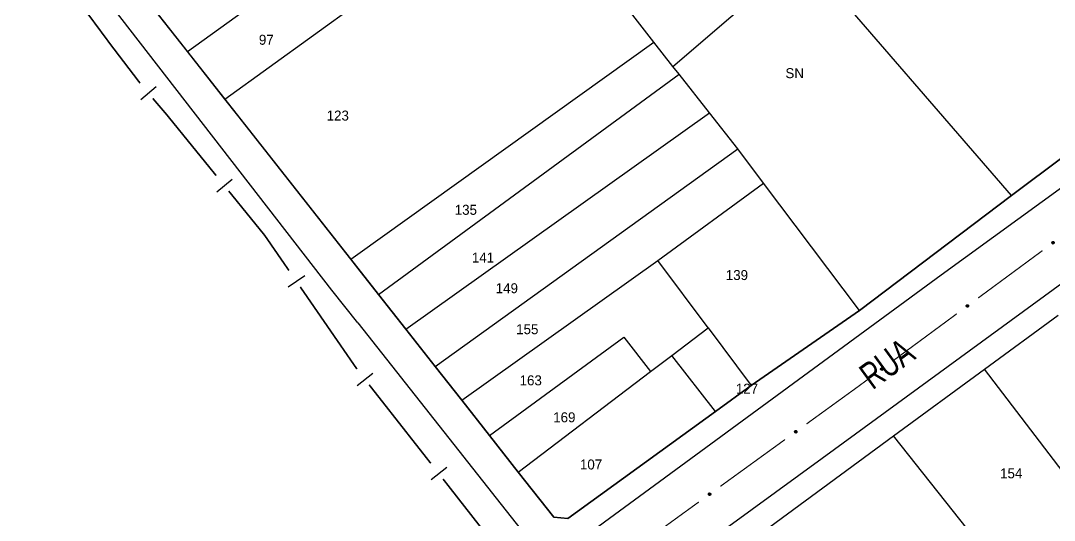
# Model space of a CAD drawing. Extents: x 199577 to 200882, y 4838726 to 4840156.
# Drawn here: x 199949.3 to 200104.7, y 4838855.9 to 4838931.1 of the extents above; entities that cross this region are included whole.
import ezdxf
from ezdxf.enums import TextEntityAlignment as Align

# ---------------------------------------------------------------- set-up
doc = ezdxf.new("R2010")
doc.units = 0
doc.header["$LTSCALE"] = 1.5
doc.header["$MEASUREMENT"] = 0
for name, color, linetype in [('CD_MALHA_LOTES', 7, 'CONTINUOUS'), ('LM-LIM-SETORES-BAIRROS', 250, 'CONTINUOUS'), ('RU-QUADRA', 210, 'CONTINUOUS'), ('SV-EIXO-RUA-PAV', 20, 'CONTINUOUS'), ('SV-RUA-PAVIM', 7, 'CONTINUOUS'), ('SV-TXT-RUA-PAV', 7, 'CONTINUOUS'), ('Th_NmrPorta', 1, 'CONTINUOUS')]:
    doc.layers.add(name, color=color, linetype=linetype)
doc.styles.add('ARIAL', font='ARIAL.SHX')

msp = doc.modelspace()

# ---------------------------------------------------------------- linework, layer by layer
at = {"layer": 'CD_MALHA_LOTES', "linetype": 'Continuous', "flags": 128}
for points in [[(200104.42, 4838972.28), (200137.69, 4838934.34), (200098.23, 4838904.79)], [(200044.5, 4838927.84), (200025.59, 4838952.21)], [(199974.39, 4838926.43), (200000, 4838944.94)], [(200098.23, 4838904.79), (200066.96, 4838941.01)], [(200047.37, 4838924.18), (200064.79, 4838939.15)], [(199980.02, 4838919.26), (200000, 4838933.7)], [(199974.39, 4838926.43), (199969.29, 4838932.91)], [(200000, 4838895.97), (200044.5, 4838927.84)], [(200047.37, 4838924.18), (200044.5, 4838927.84)], [(199980.02, 4838919.26), (199974.39, 4838926.43)], [(200048.29, 4838923.01), (200047.37, 4838924.18)], [(200003.12, 4838889.89), (200048.29, 4838923.01)], [(200052.84, 4838917.21), (200048.29, 4838923.01)], [(199998.93, 4838895.21), (199981.96, 4838916.79), (199980.02, 4838919.26)], [(200007.2, 4838884.69), (200052.84, 4838917.21)], [(200057.1, 4838911.78), (200052.84, 4838917.21)], [(200011.61, 4838879.09), (200057.1, 4838911.78)], [(200060.98, 4838906.62), (200057.1, 4838911.78)], [(200045.09, 4838895.02), (200060.98, 4838906.62)], [(200075.38, 4838887.5), (200060.98, 4838906.62)], [(200098.23, 4838904.79), (200075.38, 4838887.5)], [(199998.93, 4838895.21), (200000, 4838895.97)], [(200000, 4838893.85), (199998.93, 4838895.21)], [(200015.61, 4838874), (200045.09, 4838895.02)], [(200052.64, 4838884.88), (200045.09, 4838895.02)], [(200003.12, 4838889.89), (200000, 4838893.85)], [(200007.2, 4838884.69), (200003.12, 4838889.89)], [(200075.38, 4838887.5), (200059.11, 4838876.19)], [(200094.21, 4838878.66), (200105.28, 4838886.78)], [(200011.61, 4838879.09), (200007.2, 4838884.69)], [(200047.18, 4838880.72), (200052.64, 4838884.88)], [(200052.64, 4838884.88), (200059.11, 4838876.19)], [(200019.79, 4838868.69), (200040, 4838883.5)], [(200040, 4838883.5), (200044.01, 4838878.31)], [(200044.01, 4838878.31), (200047.18, 4838880.72)], [(200053.74, 4838872.3), (200047.18, 4838880.72)], [(200015.61, 4838874), (200011.61, 4838879.09)], [(200024.12, 4838863.18), (200044.01, 4838878.31)], [(200080.52, 4838868.62), (200094.21, 4838878.66)], [(200137.25, 4838822.22), (200094.21, 4838878.66)], [(200059.11, 4838876.19), (200053.74, 4838872.3)], [(200019.79, 4838868.69), (200015.61, 4838874)], [(200053.74, 4838872.3), (200031.55, 4838856.19), (200029.46, 4838856.39), (200024.12, 4838863.18)], [(200024.12, 4838863.18), (200019.79, 4838868.69)], [(200061.91, 4838854.96), (200080.52, 4838868.62)], [(200121.72, 4838816.61), (200080.52, 4838868.62)]]:
    msp.add_lwpolyline(points, dxfattribs=at)
at = {"layer": 'LM-LIM-SETORES-BAIRROS', "const_width": 0.25}
for points in [[(199962.95, 4838927.34), (199958.261386, 4838933.673367)], [(199963.022771, 4838927.244602), (199962.95, 4838927.34)], [(199967.268298, 4838921.679038), (199963.022771, 4838927.244602)], [(199971.28, 4838916.93), (199969.187396, 4838919.374303)], [(199971.772971, 4838916.322572), (199971.28, 4838916.93)], [(199978.704705, 4838907.781432), (199971.772971, 4838916.322572)], [(199986.01, 4838898.78), (199980.595178, 4838905.452031)], [(199986.241144, 4838898.444768), (199986.01, 4838898.78)], [(199989.647029, 4838893.505138), (199986.241144, 4838898.444768)], [(199999.864686, 4838878.686248), (199991.349972, 4838891.035323)], [(200010.962351, 4838864.514946), (200001.704455, 4838876.317122)], [(200018.93, 4838854.32), (200012.810275, 4838862.151649)]]:
    msp.add_lwpolyline(points, dxfattribs=at)
at = {"layer": 'LM-LIM-SETORES-BAIRROS'}
for points in [[(199969.676518, 4838921.109457), (199967.397591, 4838919.158433)], [(199981.129721, 4838907.173735), (199978.80032, 4838905.283262)], [(199992.017232, 4838892.710066), (199989.547417, 4838891.007123)], [(200002.26748, 4838878.029723), (199999.907045, 4838876.178144)], [(200013.376498, 4838863.863195), (200011.012608, 4838862.016029)]]:
    msp.add_lwpolyline(points, dxfattribs=at)
at = {"layer": 'RU-QUADRA', "linetype": 'Continuous', "flags": 128}
for points in [[(199947.58, 4838960.53), (200000, 4838893.85), (200003.12, 4838889.89), (200007.2, 4838884.69), (200011.61, 4838879.09), (200015.61, 4838874), (200019.79, 4838868.69), (200024.12, 4838863.18), (200029.46, 4838856.39), (200031.55, 4838856.19), (200053.74, 4838872.3), (200059.11, 4838876.19), (200075.38, 4838887.5), (200098.23, 4838904.79), (200137.69, 4838934.34)], [(200106.33, 4838757.44), (200103.07, 4838761.6), (200099.77, 4838765.79), (200090.4, 4838777.75), (200084.16, 4838785.72), (200078.65, 4838792.77), (200072.6, 4838800.49), (200068.55, 4838805.67), (200064.94, 4838810.27), (200061.13, 4838815.14), (200057.79, 4838819.41), (200053.97, 4838824.29), (200048.28, 4838831.56), (200042.48, 4838838.98), (200042.62, 4838840.83), (200061.91, 4838854.96), (200080.52, 4838868.62), (200094.21, 4838878.66), (200105.28, 4838886.78)]]:
    msp.add_lwpolyline(points, dxfattribs=at)
at = {"layer": 'SV-EIXO-RUA-PAV'}
for points in [[(200104.324171, 4838897.683934), (200104.330779, 4838897.732394), (200104.346366, 4838897.772692), (200104.369041, 4838897.802561), (200104.395961, 4838897.82373), (200104.42594, 4838897.842286), (200104.460293, 4838897.854325), (200104.50138, 4838897.859241), (200104.550039, 4838897.852955), (200104.590271, 4838897.834273), (200104.620743, 4838897.813609), (200104.644433, 4838897.78681), (200104.661971, 4838897.757385), (200104.673296, 4838897.721288), (200104.677872, 4838897.679601), (200104.670367, 4838897.630826), (200104.654814, 4838897.591424), (200104.632123, 4838897.563109), (200104.60503, 4838897.539463), (200104.574197, 4838897.520887), (200104.540407, 4838897.509263), (200104.498427, 4838897.504732), (200104.450384, 4838897.512777), (200104.410908, 4838897.527841), (200104.382282, 4838897.550128), (200104.359603, 4838897.577326), (200104.340627, 4838897.607168), (200104.327087, 4838897.641196), (200104.324171, 4838897.683934)], [(200091.449885, 4838888.18379), (200091.456492, 4838888.23225), (200091.47208, 4838888.272548), (200091.494755, 4838888.302416), (200091.521675, 4838888.323585), (200091.551654, 4838888.342141), (200091.586007, 4838888.35418), (200091.627094, 4838888.359096), (200091.675753, 4838888.35281), (200091.715984, 4838888.334128), (200091.746457, 4838888.313465), (200091.770147, 4838888.286666), (200091.787685, 4838888.25724), (200091.79901, 4838888.221143), (200091.803586, 4838888.179456), (200091.79608, 4838888.130681), (200091.780527, 4838888.091279), (200091.757836, 4838888.062965), (200091.730744, 4838888.039319), (200091.69991, 4838888.020742), (200091.666121, 4838888.009118), (200091.62414, 4838888.004587), (200091.576097, 4838888.012633), (200091.536621, 4838888.027696), (200091.507996, 4838888.049984), (200091.485317, 4838888.077181), (200091.46634, 4838888.107023), (200091.452801, 4838888.141052), (200091.449885, 4838888.18379)], [(200078.575599, 4838878.683645), (200078.582206, 4838878.732105), (200078.597794, 4838878.772403), (200078.620469, 4838878.802271), (200078.647388, 4838878.823441), (200078.677367, 4838878.841996), (200078.71172, 4838878.854035), (200078.752808, 4838878.858952), (200078.801466, 4838878.852665), (200078.841698, 4838878.833984), (200078.87217, 4838878.81332), (200078.895861, 4838878.786521), (200078.913398, 4838878.757095), (200078.924724, 4838878.720998), (200078.9293, 4838878.679311), (200078.921794, 4838878.630536), (200078.906241, 4838878.591134), (200078.88355, 4838878.56282), (200078.856457, 4838878.539174), (200078.825624, 4838878.520597), (200078.791835, 4838878.508974), (200078.749854, 4838878.504442), (200078.701811, 4838878.512488), (200078.662335, 4838878.527551), (200078.63371, 4838878.549839), (200078.61103, 4838878.577036), (200078.592054, 4838878.606878), (200078.578514, 4838878.640907), (200078.575599, 4838878.683645)], [(200065.643723, 4838869.263839), (200065.650744, 4838869.312241), (200065.666676, 4838869.352404), (200065.689606, 4838869.382078), (200065.716705, 4838869.403016), (200065.746842, 4838869.421315), (200065.781296, 4838869.43306), (200065.822424, 4838869.437625), (200065.871027, 4838869.430923), (200065.911098, 4838869.411898), (200065.941393, 4838869.390974), (200065.964853, 4838869.363974), (200065.982138, 4838869.3344), (200065.993155, 4838869.298207), (200065.997374, 4838869.256482), (200065.989452, 4838869.207773), (200065.973563, 4838869.168505), (200065.950631, 4838869.140386), (200065.923337, 4838869.116973), (200065.892345, 4838869.09866), (200065.858458, 4838869.087326), (200065.81644, 4838869.083153), (200065.768468, 4838869.09161), (200065.729122, 4838869.10701), (200065.700688, 4838869.129541), (200065.678242, 4838869.156932), (200065.659522, 4838869.186935), (200065.646273, 4838869.221078), (200065.643723, 4838869.263839)], [(200052.688692, 4838859.874102), (200052.695713, 4838859.922504), (200052.711645, 4838859.962667), (200052.734574, 4838859.992341), (200052.761674, 4838860.013279), (200052.791811, 4838860.031578), (200052.826265, 4838860.043323), (200052.867393, 4838860.047888), (200052.915996, 4838860.041185), (200052.956067, 4838860.022161), (200052.986361, 4838860.001237), (200053.009822, 4838859.974237), (200053.027107, 4838859.944662), (200053.038124, 4838859.90847), (200053.042343, 4838859.866745), (200053.034421, 4838859.818036), (200053.018531, 4838859.778768), (200052.995599, 4838859.750649), (200052.968305, 4838859.727235), (200052.937314, 4838859.708923), (200052.903427, 4838859.697589), (200052.861409, 4838859.693416), (200052.813437, 4838859.701873), (200052.774091, 4838859.717273), (200052.745657, 4838859.739804), (200052.723211, 4838859.767194), (200052.70449, 4838859.797198), (200052.691242, 4838859.831341), (200052.688692, 4838859.874102)]]:
    msp.add_lwpolyline(points, close=True, dxfattribs=at)
for points in [[(200104.324171, 4838897.683934), (200104.50138, 4838897.859241)], [(200104.327087, 4838897.641196), (200104.550039, 4838897.852955)], [(200104.327373, 4838897.661618), (200104.523991, 4838897.852492)], [(200104.328843, 4838897.710185), (200104.475136, 4838897.852053)], [(200104.330779, 4838897.732394), (200104.460293, 4838897.854325)], [(200104.337747, 4838897.626877), (200104.566205, 4838897.841247)], [(200104.339565, 4838897.755405), (200104.436579, 4838897.842255)], [(200104.340627, 4838897.607168), (200104.590271, 4838897.834273)], [(200104.346366, 4838897.772692), (200104.42594, 4838897.842286)], [(200104.352512, 4838897.595377), (200104.600445, 4838897.822422)], [(200104.359603, 4838897.577326), (200104.620743, 4838897.813609)], [(200104.373289, 4838897.564922), (200104.632725, 4838897.797063)], [(200104.382282, 4838897.550128), (200104.644433, 4838897.78681)], [(200104.399844, 4838897.540426), (200104.651072, 4838897.769902)], [(200104.410908, 4838897.527841), (200104.661971, 4838897.757385)], [(200104.432987, 4838897.520792), (200104.664451, 4838897.735684)], [(200104.450384, 4838897.512777), (200104.673296, 4838897.721288)], [(200104.476587, 4838897.512265), (200104.673439, 4838897.698225)], [(200104.498427, 4838897.504732), (200104.677872, 4838897.679601)], [(200104.522435, 4838897.512182), (200104.668153, 4838897.650234)], [(200104.540407, 4838897.509263), (200104.670367, 4838897.630826)], [(200104.560417, 4838897.518163), (200104.657718, 4838897.606922)], [(200104.574197, 4838897.520887), (200104.654814, 4838897.591424)], [(200091.449885, 4838888.18379), (200091.627094, 4838888.359096)], [(200091.452801, 4838888.141052), (200091.675753, 4838888.35281)], [(200091.453087, 4838888.161473), (200091.649704, 4838888.352347)], [(200091.454557, 4838888.21004), (200091.60085, 4838888.351908)], [(200091.456492, 4838888.23225), (200091.586007, 4838888.35418)], [(200091.46346, 4838888.126732), (200091.691918, 4838888.341102)], [(200091.465279, 4838888.25526), (200091.562293, 4838888.34211)], [(200091.46634, 4838888.107023), (200091.715984, 4838888.334128)], [(200091.47208, 4838888.272548), (200091.551654, 4838888.342141)], [(200091.478226, 4838888.095232), (200091.726159, 4838888.322278)], [(200091.485317, 4838888.077181), (200091.746457, 4838888.313465)], [(200091.499003, 4838888.064777), (200091.758438, 4838888.296918)], [(200091.507996, 4838888.049984), (200091.770147, 4838888.286666)], [(200091.525558, 4838888.040282), (200091.776785, 4838888.269757)], [(200091.536621, 4838888.027696), (200091.787685, 4838888.25724)], [(200091.558701, 4838888.020647), (200091.790165, 4838888.235539)], [(200091.576097, 4838888.012633), (200091.79901, 4838888.221143)], [(200091.6023, 4838888.012121), (200091.799152, 4838888.19808)], [(200091.62414, 4838888.004587), (200091.803586, 4838888.179456)], [(200091.648149, 4838888.012037), (200091.793867, 4838888.150089)], [(200091.666121, 4838888.009118), (200091.79608, 4838888.130681)], [(200091.68613, 4838888.018018), (200091.783432, 4838888.106777)], [(200091.69991, 4838888.020742), (200091.780527, 4838888.091279)], [(200078.575599, 4838878.683645), (200078.752808, 4838878.858952)], [(200078.578514, 4838878.640907), (200078.801466, 4838878.852665)], [(200078.578801, 4838878.661328), (200078.775418, 4838878.852202)], [(200078.58027, 4838878.709895), (200078.726563, 4838878.851763)], [(200078.582206, 4838878.732105), (200078.71172, 4838878.854035)], [(200078.589174, 4838878.626587), (200078.817632, 4838878.840957)], [(200078.590993, 4838878.755115), (200078.688006, 4838878.841966)], [(200078.592054, 4838878.606878), (200078.841698, 4838878.833984)], [(200078.597794, 4838878.772403), (200078.677367, 4838878.841996)], [(200078.603939, 4838878.595088), (200078.851873, 4838878.822133)], [(200078.61103, 4838878.577036), (200078.87217, 4838878.81332)], [(200078.624717, 4838878.564633), (200078.884152, 4838878.796774)], [(200078.63371, 4838878.549839), (200078.895861, 4838878.786521)], [(200078.651272, 4838878.540137), (200078.902499, 4838878.769613)], [(200078.662335, 4838878.527551), (200078.913398, 4838878.757095)], [(200078.684414, 4838878.520502), (200078.915878, 4838878.735394)], [(200078.701811, 4838878.512488), (200078.924724, 4838878.720998)], [(200078.728014, 4838878.511976), (200078.924866, 4838878.697936)], [(200078.749854, 4838878.504442), (200078.9293, 4838878.679311)], [(200078.773863, 4838878.511892), (200078.91958, 4838878.649944)], [(200078.791835, 4838878.508974), (200078.921794, 4838878.630536)], [(200078.811844, 4838878.517874), (200078.909146, 4838878.606632)], [(200078.825624, 4838878.520597), (200078.906241, 4838878.591134)], [(200065.643723, 4838869.263839), (200065.822424, 4838869.437625)], [(200065.646273, 4838869.221078), (200065.871027, 4838869.430923)], [(200065.646734, 4838869.241496), (200065.844976, 4838869.430682)], [(200065.648619, 4838869.290049), (200065.79612, 4838869.430661)], [(200065.650744, 4838869.312241), (200065.781296, 4838869.43306)], [(200065.65681, 4838869.206668), (200065.887093, 4838869.419077)], [(200065.659522, 4838869.186935), (200065.911098, 4838869.411898)], [(200065.659728, 4838869.335176), (200065.75748, 4838869.421193)], [(200065.666676, 4838869.352404), (200065.746842, 4838869.421315)], [(200065.671306, 4838869.175043), (200065.921171, 4838869.39996)], [(200065.678242, 4838869.156932), (200065.941393, 4838869.390974)], [(200065.691822, 4838869.144412), (200065.953232, 4838869.374326)], [(200065.700688, 4838869.129541), (200065.964853, 4838869.363974)], [(200065.718167, 4838869.11969), (200065.971346, 4838869.347009)], [(200065.729122, 4838869.10701), (200065.982138, 4838869.3344)], [(200065.75114, 4838869.099773), (200065.984433, 4838869.312678)], [(200065.768468, 4838869.09161), (200065.993155, 4838869.298207)], [(200065.794665, 4838869.090874), (200065.9931, 4838869.275144)], [(200065.81644, 4838869.083153), (200065.997374, 4838869.256482)], [(200065.840512, 4838869.090398), (200065.987404, 4838869.227199)], [(200065.858458, 4838869.087326), (200065.989452, 4838869.207773)], [(200065.878543, 4838869.096055), (200065.9766, 4838869.183978)], [(200065.892345, 4838869.09866), (200065.973563, 4838869.168505)], [(200052.688692, 4838859.874102), (200052.867393, 4838860.047888)], [(200052.691242, 4838859.831341), (200052.915996, 4838860.041185)], [(200052.691703, 4838859.851759), (200052.889945, 4838860.040945)], [(200052.693588, 4838859.900312), (200052.841088, 4838860.040924)], [(200052.695713, 4838859.922504), (200052.826265, 4838860.043323)], [(200052.701779, 4838859.816931), (200052.932061, 4838860.02934)], [(200052.70449, 4838859.797198), (200052.956067, 4838860.022161)], [(200052.704696, 4838859.945438), (200052.802449, 4838860.031456)], [(200052.711645, 4838859.962667), (200052.791811, 4838860.031578)], [(200052.716274, 4838859.785306), (200052.96614, 4838860.010223)], [(200052.723211, 4838859.767194), (200052.986361, 4838860.001237)], [(200052.736791, 4838859.754675), (200052.998201, 4838859.984589)], [(200052.745657, 4838859.739804), (200053.009822, 4838859.974237)], [(200052.763135, 4838859.729953), (200053.016315, 4838859.957272)], [(200052.774091, 4838859.717273), (200053.027107, 4838859.944662)], [(200052.796109, 4838859.710035), (200053.029401, 4838859.922941)], [(200052.813437, 4838859.701873), (200053.038124, 4838859.90847)], [(200052.839634, 4838859.701136), (200053.038069, 4838859.885407)], [(200052.861409, 4838859.693416), (200053.042343, 4838859.866745)], [(200052.88548, 4838859.700661), (200053.032373, 4838859.837462)], [(200052.903427, 4838859.697589), (200053.034421, 4838859.818036)], [(200052.923511, 4838859.706317), (200053.021568, 4838859.794241)], [(200052.937314, 4838859.708923), (200053.018531, 4838859.778768)]]:
    msp.add_lwpolyline(points, dxfattribs=at)
at = {"layer": 'SV-EIXO-RUA-PAV', "const_width": 0.18}
for points in [[(200093.240144, 4838889.368044), (200102.895858, 4838896.493152)], [(200080.365857, 4838879.867899), (200090.021572, 4838886.993008)], [(200075.07, 4838875.96), (200077.147286, 4838877.492863)], [(200074.731246, 4838875.714473), (200075.07, 4838875.96)], [(200067.44404, 4838870.432746), (200074.731246, 4838875.714473)], [(200054.489009, 4838861.043009), (200064.205283, 4838868.085311)], [(200048.29, 4838856.55), (200051.250251, 4838858.695574)], [(200041.544091, 4838851.639349), (200048.01191, 4838856.347566)], [(200048.01191, 4838856.347566), (200048.29, 4838856.55)]]:
    msp.add_lwpolyline(points, dxfattribs=at)
at = {"layer": 'SV-RUA-PAVIM', "linetype": 'Continuous'}
for points in [[(200000, 4838885.61, 3.34), (200026.59, 4838851.88, 2.96), (200029.44, 4838851.45, 2.98), (200032.37, 4838852.24, 3.1), (200087.66, 4838892.85, 3.29), (200141.63, 4838932.04, 3.61), (200142.27, 4838934.07, 3.59), (200141.99, 4838936.32, 3.64), (200070.47, 4839017.76, 4.38), (200025.91, 4839068.81, 4.46), (200023.59, 4839069.59, 4.56), (200020.88, 4839069.01, 4.46), (200000, 4839054.99, 4.46)], [(200000, 4838885.61, 3.34), (199996.12, 4838890.53, 3.34), (199954.74, 4838943.95, 3.5), (199915.56, 4838994.78, 3.87), (199915.44, 4838996.97, 3.87), (199916.68, 4838999.06, 3.88), (199948.89, 4839020.68, 3.96), (200000, 4839054.99, 4.46)], [(200124.18, 4838745.75, 2.78), (200193.81, 4838787.48, 2.78), (200213.53, 4838799.46, 2.78), (200241.63, 4838816.52, 2.92), (200241.93, 4838817.33, 2.92), (200242.26, 4838818.18, 2.92), (200242.54, 4838819.35, 2.87), (200241.84, 4838822.27, 2.86), (200190.29, 4838880.99, 3.16), (200153.45, 4838923.35, 3.35), (200152.86, 4838923.7, 3.35), (200151.87, 4838923.74, 3.29), (200150.83, 4838923.82, 3.29), (200149.3, 4838923.34, 3.28), (200109.52, 4838894.24, 3.45), (200069.79, 4838865.24, 3.25), (200038.23, 4838842.22, 2.87), (200037.17, 4838839.79, 2.87), (200037.77, 4838837.47, 2.87), (200066.78, 4838800.46, 2.87), (200070.76, 4838795.38, 2.74), (200109.09, 4838745.75, 2.92)]]:
    msp.add_polyline3d(points, dxfattribs=at)

# ---------------------------------------------------------------- texts
at = {"layer": 'SV-TXT-RUA-PAV', "style": 'ARIAL', "width": 0.7}
msp.add_text('RUA', height=4, rotation=36, dxfattribs=at).set_placement((200077.36, 4838875.47))
at = {"layer": 'Th_NmrPorta', "color": 1}
for s, p in [('97', (199985.13415, 4838928.196965)), ('SN', (200064.271387, 4838923.174437)), ('123', (199995.31415, 4838916.796965)), ('135', (200014.566897, 4838902.62676)), ('141', (200017.136897, 4838895.44676)), ('139', (200055.308007, 4838892.818758)), ('149', (200020.726897, 4838890.83676)), ('155', (200023.796897, 4838884.67676)), ('163', (200024.316897, 4838876.98676)), ('127', (200056.816739, 4838875.737818)), ('169', (200029.366266, 4838871.432573)), ('107', (200033.38415, 4838864.336965)), ('154', (200096.531366, 4838863.000857))]:
    msp.add_text(s, height=1.5, dxfattribs=at).set_placement(p, align=Align.MIDDLE_LEFT)

doc.saveas('drawing.dxf')
